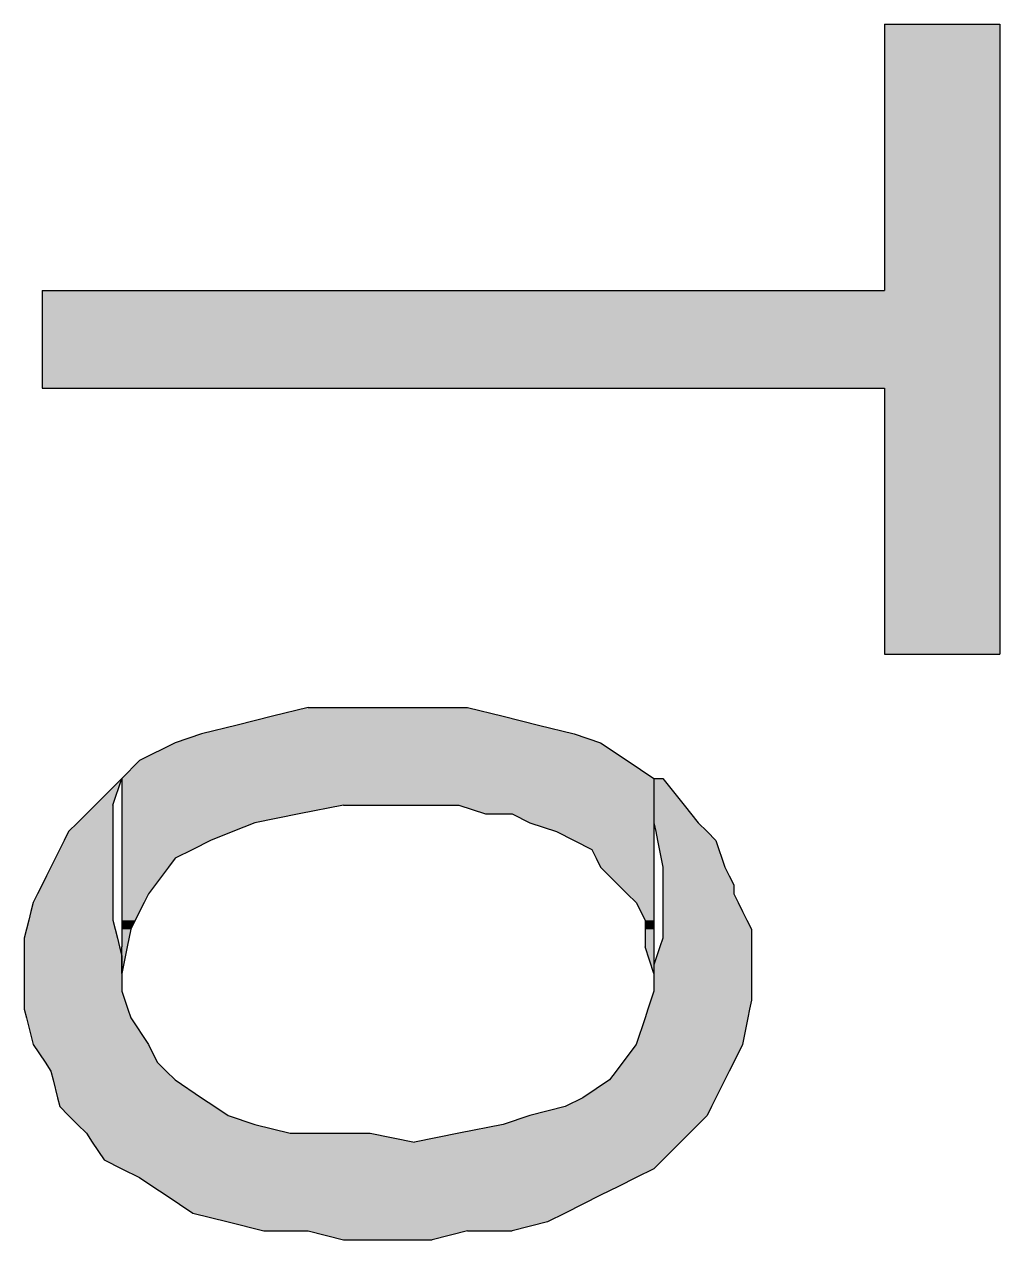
# Model space of a CAD drawing. Extents: x -1063 to 1100, y -467 to 441.
# Drawn here: x -1057.68 to -1039.35, y 357.59 to 380.43 of the extents above; entities that cross this region are included whole.
import ezdxf

# ---------------------------------------------------------------- set-up
doc = ezdxf.new("R2010")
doc.units = 0
doc.layers.add('H', color=7, linetype='CONTINUOUS')

# ---------------------------------------------------------------- blocks, each defined once
blk = doc.blocks.new('*U294')
at = {"layer": 'H', "color": 0, "linetype": 'CONTINUOUS'}
for p, q in [((-1041.517, 380.428), (-1039.351, 380.428)), ((-1041.517, 380.428), (-1041.517, 375.428)), ((-1039.351, 380.428), (-1039.351, 375.428)), ((-1057.351, 375.428), (-1041.517, 375.428)), ((-1057.351, 375.428), (-1057.351, 373.595)), ((-1039.351, 375.428), (-1039.351, 373.595)), ((-1057.351, 373.595), (-1041.517, 373.595)), ((-1041.517, 373.595), (-1041.517, 368.595)), ((-1039.351, 373.595), (-1039.351, 368.595)), ((-1041.517, 368.595), (-1039.351, 368.595))]:
    blk.add_line(p, q, dxfattribs=at)
for points in [[(-1041.517, 380.428), (-1041.517, 380.428), (-1039.351, 380.428)], [(-1041.517, 380.428), (-1041.517, 375.428), (-1039.351, 375.428)], [(-1057.351, 375.428), (-1057.351, 375.428), (-1041.517, 375.428)], [(-1057.351, 375.428), (-1057.351, 373.595), (-1039.351, 373.595)], [(-1057.351, 373.595), (-1057.351, 373.595), (-1041.517, 373.595)], [(-1041.517, 373.595), (-1041.517, 368.595), (-1039.351, 368.595)], [(-1041.517, 368.595), (-1041.517, 368.595), (-1039.351, 368.595)]]:
    blk.add_solid(points, dxfattribs=at)
at = {"layer": 'H', "color": 0, "linetype": 'CONTINUOUS', "extrusion": (0, 0, -1)}
for points in [[(1041.517, 380.428), (1039.351, 380.428), (1039.351, 375.428)], [(1057.351, 375.428), (1039.351, 375.428), (1039.351, 373.595)], [(1041.517, 373.595), (1039.351, 373.595), (1039.351, 368.595)]]:
    blk.add_solid(points, dxfattribs=at)
blk = doc.blocks.new('*U295')
at = {"layer": 'H', "color": 0, "linetype": 'CONTINUOUS'}
for p, q in [((-1053.017, 367.428), (-1053.684, 367.261)), ((-1052.351, 367.595), (-1053.017, 367.428)), ((-1052.351, 367.595), (-1051.517, 367.595)), ((-1051.517, 367.595), (-1050.851, 367.595)), ((-1050.851, 367.595), (-1050.184, 367.595)), ((-1050.184, 367.595), (-1049.351, 367.595)), ((-1049.351, 367.595), (-1048.684, 367.428)), ((-1048.684, 367.428), (-1048.017, 367.261)), ((-1053.684, 367.261), (-1054.351, 367.095)), ((-1048.017, 367.261), (-1047.351, 367.095)), ((-1054.351, 367.095), (-1054.851, 366.928)), ((-1047.351, 367.095), (-1046.851, 366.928)), ((-1054.851, 366.928), (-1055.517, 366.595)), ((-1046.851, 366.928), (-1046.351, 366.595)), ((-1055.517, 366.595), (-1055.851, 366.261)), ((-1046.351, 366.595), (-1045.851, 366.261)), ((-1055.851, 366.261), (-1055.851, 365.761)), ((-1045.851, 366.261), (-1045.851, 365.761)), ((-1055.851, 365.761), (-1055.851, 365.595)), ((-1055.851, 365.595), (-1055.851, 365.428)), ((-1052.517, 365.595), (-1053.351, 365.428)), ((-1051.684, 365.761), (-1052.517, 365.595)), ((-1051.684, 365.761), (-1050.851, 365.761)), ((-1050.851, 365.761), (-1050.517, 365.761)), ((-1050.517, 365.761), (-1050.017, 365.761)), ((-1050.017, 365.761), (-1049.517, 365.761)), ((-1049.517, 365.761), (-1049.017, 365.595)), ((-1049.017, 365.595), (-1048.517, 365.595)), ((-1048.517, 365.595), (-1048.184, 365.428)), ((-1045.851, 365.761), (-1045.851, 365.595)), ((-1045.851, 365.595), (-1045.851, 365.428)), ((-1055.851, 365.428), (-1055.851, 365.261)), ((-1053.351, 365.428), (-1053.767, 365.261)), ((-1048.184, 365.428), (-1047.684, 365.261)), ((-1045.851, 365.428), (-1045.851, 365.261)), ((-1055.851, 365.261), (-1055.851, 365.095)), ((-1053.767, 365.261), (-1054.184, 365.095)), ((-1047.684, 365.261), (-1047.351, 365.095)), ((-1045.851, 365.261), (-1045.851, 365.095)), ((-1055.851, 365.095), (-1055.851, 364.928)), ((-1055.851, 364.928), (-1055.851, 364.761)), ((-1054.517, 364.928), (-1054.851, 364.761)), ((-1054.184, 365.095), (-1054.517, 364.928)), ((-1047.351, 365.095), (-1047.017, 364.928)), ((-1047.017, 364.928), (-1046.934, 364.761)), ((-1045.851, 365.095), (-1045.851, 364.928)), ((-1045.851, 364.928), (-1045.851, 364.761)), ((-1055.851, 364.761), (-1055.851, 364.595)), ((-1054.851, 364.761), (-1054.976, 364.595)), ((-1046.934, 364.761), (-1046.851, 364.595)), ((-1045.851, 364.761), (-1045.851, 364.595)), ((-1055.851, 364.595), (-1055.851, 364.095)), ((-1054.976, 364.595), (-1055.351, 364.095)), ((-1046.851, 364.595), (-1046.351, 364.095)), ((-1045.851, 364.595), (-1045.851, 364.095)), ((-1055.851, 364.095), (-1055.851, 363.928)), ((-1055.351, 364.095), (-1055.434, 363.928)), ((-1046.351, 364.095), (-1046.184, 363.928)), ((-1045.851, 364.095), (-1045.851, 363.928)), ((-1055.851, 363.928), (-1055.851, 363.595)), ((-1055.434, 363.928), (-1055.601, 363.595)), ((-1046.184, 363.928), (-1046.017, 363.595)), ((-1045.851, 363.928), (-1045.851, 363.595)), ((-1055.851, 363.595), (-1055.851, 363.428)), ((-1055.601, 363.595), (-1055.684, 363.428)), ((-1046.017, 363.595), (-1046.017, 363.428)), ((-1045.851, 363.595), (-1045.851, 363.428)), ((-1055.851, 363.428), (-1055.851, 363.095)), ((-1055.684, 363.428), (-1055.751, 363.095)), ((-1046.017, 363.428), (-1046.017, 363.095)), ((-1045.851, 363.428), (-1045.851, 363.095)), ((-1055.751, 363.095), (-1055.851, 362.595)), ((-1055.851, 362.595), (-1055.851, 363.095)), ((-1045.851, 362.595), (-1046.017, 363.095)), ((-1045.851, 363.095), (-1045.851, 362.595))]:
    blk.add_line(p, q, dxfattribs=at)
for points in [[(-1053.017, 367.428), (-1053.684, 367.261), (-1048.017, 367.261)], [(-1052.351, 367.595), (-1053.017, 367.428), (-1048.684, 367.428)], [(-1052.351, 367.595), (-1052.351, 367.595), (-1051.517, 367.595)], [(-1051.517, 367.595), (-1051.517, 367.595), (-1050.851, 367.595)], [(-1050.851, 367.595), (-1050.851, 367.595), (-1050.184, 367.595)], [(-1050.184, 367.595), (-1050.184, 367.595), (-1049.351, 367.595)], [(-1053.684, 367.261), (-1054.351, 367.095), (-1047.351, 367.095)], [(-1054.351, 367.095), (-1054.851, 366.928), (-1046.851, 366.928)], [(-1054.851, 366.928), (-1055.517, 366.595), (-1046.351, 366.595)], [(-1055.517, 366.595), (-1055.851, 366.261), (-1045.851, 366.261)], [(-1055.851, 366.261), (-1055.851, 365.761), (-1045.851, 365.761)], [(-1055.851, 365.761), (-1055.851, 365.595), (-1052.517, 365.595)], [(-1055.851, 365.595), (-1055.851, 365.428), (-1053.351, 365.428)], [(-1051.684, 365.761), (-1051.684, 365.761), (-1050.851, 365.761)], [(-1050.851, 365.761), (-1050.851, 365.761), (-1050.517, 365.761)], [(-1050.517, 365.761), (-1050.517, 365.761), (-1050.017, 365.761)], [(-1050.017, 365.761), (-1050.017, 365.761), (-1049.517, 365.761)], [(-1049.517, 365.761), (-1049.017, 365.595), (-1045.851, 365.595)], [(-1049.017, 365.595), (-1049.017, 365.595), (-1048.517, 365.595)], [(-1048.517, 365.595), (-1048.184, 365.428), (-1045.851, 365.428)], [(-1055.851, 365.428), (-1055.851, 365.261), (-1053.767, 365.261)], [(-1048.184, 365.428), (-1047.684, 365.261), (-1045.851, 365.261)], [(-1055.851, 365.261), (-1055.851, 365.095), (-1054.184, 365.095)], [(-1047.684, 365.261), (-1047.351, 365.095), (-1045.851, 365.095)], [(-1055.851, 365.095), (-1055.851, 364.928), (-1054.517, 364.928)], [(-1055.851, 364.928), (-1055.851, 364.761), (-1054.851, 364.761)], [(-1047.351, 365.095), (-1047.017, 364.928), (-1045.851, 364.928)], [(-1047.017, 364.928), (-1046.934, 364.761), (-1045.851, 364.761)], [(-1055.851, 364.761), (-1055.851, 364.595), (-1054.976, 364.595)], [(-1046.934, 364.761), (-1046.851, 364.595), (-1045.851, 364.595)], [(-1055.851, 364.595), (-1055.851, 364.095), (-1055.351, 364.095)], [(-1046.851, 364.595), (-1046.351, 364.095), (-1045.851, 364.095)], [(-1055.851, 364.095), (-1055.851, 363.928), (-1055.434, 363.928)], [(-1046.351, 364.095), (-1046.184, 363.928), (-1045.851, 363.928)], [(-1055.851, 363.928), (-1055.851, 363.595), (-1055.601, 363.595)], [(-1046.184, 363.928), (-1046.017, 363.595), (-1045.851, 363.595)], [(-1055.851, 363.595), (-1055.851, 363.428), (-1055.684, 363.428)], [(-1046.017, 363.595), (-1046.017, 363.428), (-1045.851, 363.428)], [(-1055.851, 363.428), (-1055.851, 363.095), (-1055.751, 363.095)], [(-1046.017, 363.428), (-1046.017, 363.095), (-1045.851, 363.095)]]:
    blk.add_solid(points, dxfattribs=at)
at = {"layer": 'H', "color": 0, "linetype": 'CONTINUOUS', "extrusion": (0, 0, -1)}
for points in [[(1053.017, 367.428), (1048.684, 367.428), (1048.017, 367.261)], [(1052.351, 367.595), (1049.351, 367.595), (1048.684, 367.428)], [(1053.684, 367.261), (1048.017, 367.261), (1047.351, 367.095)], [(1054.351, 367.095), (1047.351, 367.095), (1046.851, 366.928)], [(1054.851, 366.928), (1046.851, 366.928), (1046.351, 366.595)], [(1055.517, 366.595), (1046.351, 366.595), (1045.851, 366.261)], [(1055.851, 366.261), (1045.851, 366.261), (1045.851, 365.761)], [(1055.851, 365.761), (1051.684, 365.761), (1052.517, 365.595)], [(1055.851, 365.595), (1052.517, 365.595), (1053.351, 365.428)], [(1049.517, 365.761), (1045.851, 365.761), (1045.851, 365.595)], [(1048.517, 365.595), (1045.851, 365.595), (1045.851, 365.428)], [(1055.851, 365.428), (1053.351, 365.428), (1053.767, 365.261)], [(1048.184, 365.428), (1045.851, 365.428), (1045.851, 365.261)], [(1055.851, 365.261), (1053.767, 365.261), (1054.184, 365.095)], [(1047.684, 365.261), (1045.851, 365.261), (1045.851, 365.095)], [(1055.851, 365.095), (1054.184, 365.095), (1054.517, 364.928)], [(1055.851, 364.928), (1054.517, 364.928), (1054.851, 364.761)], [(1047.351, 365.095), (1045.851, 365.095), (1045.851, 364.928)], [(1047.017, 364.928), (1045.851, 364.928), (1045.851, 364.761)], [(1055.851, 364.761), (1054.851, 364.761), (1054.976, 364.595)], [(1046.934, 364.761), (1045.851, 364.761), (1045.851, 364.595)], [(1055.851, 364.595), (1054.976, 364.595), (1055.351, 364.095)], [(1046.851, 364.595), (1045.851, 364.595), (1045.851, 364.095)], [(1055.851, 364.095), (1055.351, 364.095), (1055.434, 363.928)], [(1046.351, 364.095), (1045.851, 364.095), (1045.851, 363.928)], [(1055.851, 363.928), (1055.434, 363.928), (1055.601, 363.595)], [(1046.184, 363.928), (1045.851, 363.928), (1045.851, 363.595)], [(1055.851, 363.595), (1055.601, 363.595), (1055.684, 363.428)], [(1046.017, 363.595), (1045.851, 363.595), (1045.851, 363.428)], [(1055.851, 363.428), (1055.684, 363.428), (1055.751, 363.095)], [(1046.017, 363.428), (1045.851, 363.428), (1045.851, 363.095)], [(1055.851, 363.095), (1055.751, 363.095), (1055.851, 362.595)], [(1046.017, 363.095), (1045.851, 363.095), (1045.851, 362.595)]]:
    blk.add_solid(points, dxfattribs=at)
blk = doc.blocks.new('*U296')
at = {"layer": 'H', "color": 0, "linetype": 'CONTINUOUS'}
for p, q in [((-1055.851, 366.261), (-1056.351, 365.761)), ((-1056.017, 365.761), (-1055.851, 366.261)), ((-1045.851, 366.261), (-1045.684, 366.261)), ((-1045.851, 366.261), (-1045.851, 365.761)), ((-1045.684, 366.261), (-1045.284, 365.761)), ((-1056.351, 365.761), (-1056.684, 365.428)), ((-1056.017, 365.761), (-1056.017, 365.428)), ((-1045.851, 365.761), (-1045.851, 365.428)), ((-1045.284, 365.761), (-1045.017, 365.428)), ((-1056.684, 365.428), (-1056.851, 365.261)), ((-1056.017, 365.428), (-1056.017, 365.261)), ((-1045.851, 365.428), (-1045.817, 365.261)), ((-1045.017, 365.428), (-1044.851, 365.261)), ((-1056.851, 365.261), (-1056.934, 365.095)), ((-1056.017, 365.261), (-1056.017, 365.095)), ((-1045.817, 365.261), (-1045.784, 365.095)), ((-1044.851, 365.261), (-1044.684, 365.095)), ((-1056.934, 365.095), (-1057.184, 364.595)), ((-1056.017, 365.095), (-1056.017, 364.595)), ((-1045.784, 365.095), (-1045.684, 364.595)), ((-1044.684, 365.095), (-1044.517, 364.595)), ((-1057.267, 364.428), (-1057.351, 364.261)), ((-1057.184, 364.595), (-1057.267, 364.428)), ((-1056.017, 364.595), (-1056.017, 364.428)), ((-1056.017, 364.428), (-1056.017, 364.261)), ((-1045.684, 364.595), (-1045.684, 364.428)), ((-1045.684, 364.428), (-1045.684, 364.261)), ((-1044.517, 364.595), (-1044.434, 364.428)), ((-1044.434, 364.428), (-1044.351, 364.261)), ((-1057.351, 364.261), (-1057.434, 364.095)), ((-1056.017, 364.261), (-1056.017, 364.095)), ((-1045.684, 364.261), (-1045.684, 364.095)), ((-1044.351, 364.261), (-1044.351, 364.095)), ((-1057.434, 364.095), (-1057.517, 363.928)), ((-1056.017, 364.095), (-1056.017, 363.928)), ((-1045.684, 364.095), (-1045.684, 363.928)), ((-1044.351, 364.095), (-1044.267, 363.928)), ((-1057.559, 363.761), (-1057.601, 363.595)), ((-1057.517, 363.928), (-1057.559, 363.761)), ((-1056.017, 363.928), (-1056.017, 363.761)), ((-1056.017, 363.761), (-1056.017, 363.595)), ((-1045.684, 363.928), (-1045.684, 363.761)), ((-1045.684, 363.761), (-1045.684, 363.595)), ((-1044.267, 363.928), (-1044.184, 363.761)), ((-1044.184, 363.761), (-1044.101, 363.595)), ((-1057.601, 363.595), (-1057.642, 363.428)), ((-1056.017, 363.595), (-1055.976, 363.428)), ((-1045.684, 363.595), (-1045.684, 363.428)), ((-1044.101, 363.595), (-1044.017, 363.428)), ((-1057.642, 363.428), (-1057.684, 363.261)), ((-1055.976, 363.428), (-1055.934, 363.261)), ((-1045.684, 363.428), (-1045.684, 363.261)), ((-1044.017, 363.428), (-1044.017, 363.261)), ((-1057.684, 363.261), (-1057.684, 363.095)), ((-1057.684, 363.095), (-1057.684, 362.928)), ((-1055.934, 363.261), (-1055.892, 363.095)), ((-1055.892, 363.095), (-1055.851, 362.928)), ((-1045.74, 363.095), (-1045.795, 362.928)), ((-1045.684, 363.261), (-1045.74, 363.095)), ((-1044.017, 363.261), (-1044.017, 363.095)), ((-1044.017, 363.095), (-1044.017, 362.928)), ((-1057.684, 362.928), (-1057.684, 362.761)), ((-1055.851, 362.928), (-1055.851, 362.761)), ((-1045.795, 362.928), (-1045.851, 362.761)), ((-1044.017, 362.928), (-1044.017, 362.761)), ((-1057.684, 362.761), (-1057.684, 362.595)), ((-1057.684, 362.595), (-1057.684, 362.261)), ((-1055.851, 362.761), (-1055.851, 362.595)), ((-1055.851, 362.595), (-1055.851, 362.261)), ((-1045.851, 362.761), (-1045.851, 362.595)), ((-1045.851, 362.595), (-1045.851, 362.261)), ((-1044.017, 362.761), (-1044.017, 362.595)), ((-1044.017, 362.595), (-1044.017, 362.261)), ((-1057.684, 362.261), (-1057.684, 362.095)), ((-1055.851, 362.261), (-1055.795, 362.095)), ((-1045.851, 362.261), (-1045.906, 362.095)), ((-1044.017, 362.261), (-1044.017, 362.095)), ((-1057.684, 362.095), (-1057.684, 361.928)), ((-1057.684, 361.928), (-1057.642, 361.761)), ((-1055.795, 362.095), (-1055.74, 361.928)), ((-1055.74, 361.928), (-1055.684, 361.761)), ((-1045.962, 361.928), (-1046.017, 361.761)), ((-1045.906, 362.095), (-1045.962, 361.928)), ((-1044.051, 361.928), (-1044.084, 361.761)), ((-1044.017, 362.095), (-1044.051, 361.928)), ((-1057.642, 361.761), (-1057.517, 361.261)), ((-1055.684, 361.761), (-1055.351, 361.261)), ((-1046.017, 361.761), (-1046.184, 361.261)), ((-1044.084, 361.761), (-1044.184, 361.261)), ((-1057.517, 361.261), (-1057.295, 360.928)), ((-1055.351, 361.261), (-1055.184, 360.928)), ((-1046.184, 361.261), (-1046.434, 360.928)), ((-1044.184, 361.261), (-1044.351, 360.928)), ((-1057.295, 360.928), (-1057.184, 360.761)), ((-1055.184, 360.928), (-1055.017, 360.761)), ((-1046.434, 360.928), (-1046.559, 360.761)), ((-1044.351, 360.928), (-1044.434, 360.761)), ((-1057.184, 360.761), (-1057.142, 360.595)), ((-1057.142, 360.595), (-1057.059, 360.261)), ((-1055.017, 360.761), (-1054.851, 360.595)), ((-1054.851, 360.595), (-1054.351, 360.261)), ((-1046.684, 360.595), (-1047.184, 360.261)), ((-1046.559, 360.761), (-1046.684, 360.595)), ((-1044.517, 360.595), (-1044.684, 360.261)), ((-1044.434, 360.761), (-1044.517, 360.595)), ((-1057.059, 360.261), (-1057.017, 360.095)), ((-1057.017, 360.095), (-1056.851, 359.928)), ((-1054.351, 360.261), (-1054.101, 360.095)), ((-1054.101, 360.095), (-1053.851, 359.928)), ((-1047.517, 360.095), (-1048.184, 359.928)), ((-1047.184, 360.261), (-1047.517, 360.095)), ((-1044.767, 360.095), (-1044.851, 359.928)), ((-1044.684, 360.261), (-1044.767, 360.095)), ((-1056.851, 359.928), (-1056.684, 359.761)), ((-1053.851, 359.928), (-1053.351, 359.761)), ((-1048.184, 359.928), (-1048.684, 359.761)), ((-1044.851, 359.928), (-1045.017, 359.761)), ((-1056.684, 359.761), (-1056.517, 359.595)), ((-1053.351, 359.761), (-1052.684, 359.595)), ((-1048.684, 359.761), (-1049.517, 359.595)), ((-1045.017, 359.761), (-1045.184, 359.595)), ((-1056.517, 359.595), (-1056.406, 359.428)), ((-1056.406, 359.428), (-1056.184, 359.095)), ((-1052.684, 359.595), (-1052.017, 359.595)), ((-1052.017, 359.595), (-1051.184, 359.595)), ((-1051.184, 359.595), (-1050.351, 359.428)), ((-1049.517, 359.595), (-1050.351, 359.428)), ((-1045.351, 359.428), (-1045.684, 359.095)), ((-1045.184, 359.595), (-1045.351, 359.428)), ((-1056.184, 359.095), (-1055.851, 358.928)), ((-1045.684, 359.095), (-1045.851, 358.928)), ((-1055.851, 358.928), (-1055.517, 358.761)), ((-1055.517, 358.761), (-1055.267, 358.595)), ((-1046.184, 358.761), (-1046.517, 358.595)), ((-1045.851, 358.928), (-1046.184, 358.761)), ((-1055.267, 358.595), (-1055.017, 358.428)), ((-1046.517, 358.595), (-1046.851, 358.428)), ((-1055.017, 358.428), (-1054.767, 358.261)), ((-1054.767, 358.261), (-1054.517, 358.095)), ((-1047.184, 358.261), (-1047.517, 358.095)), ((-1046.851, 358.428), (-1047.184, 358.261)), ((-1054.517, 358.095), (-1053.851, 357.928)), ((-1047.517, 358.095), (-1047.851, 357.928)), ((-1053.851, 357.928), (-1053.184, 357.761)), ((-1047.851, 357.928), (-1048.517, 357.761)), ((-1053.184, 357.761), (-1052.351, 357.761)), ((-1052.351, 357.761), (-1051.684, 357.595)), ((-1051.684, 357.595), (-1050.851, 357.595)), ((-1050.851, 357.595), (-1050.017, 357.595)), ((-1049.351, 357.761), (-1050.017, 357.595)), ((-1049.351, 357.761), (-1048.517, 357.761))]:
    blk.add_line(p, q, dxfattribs=at)
for points in [[(-1055.851, 366.261), (-1056.351, 365.761), (-1056.017, 365.761)], [(-1045.851, 366.261), (-1045.851, 366.261), (-1045.684, 366.261)], [(-1045.851, 366.261), (-1045.851, 365.761), (-1045.284, 365.761)], [(-1056.351, 365.761), (-1056.684, 365.428), (-1056.017, 365.428)], [(-1045.851, 365.761), (-1045.851, 365.428), (-1045.017, 365.428)], [(-1056.684, 365.428), (-1056.851, 365.261), (-1056.017, 365.261)], [(-1045.851, 365.428), (-1045.817, 365.261), (-1044.851, 365.261)], [(-1056.851, 365.261), (-1056.934, 365.095), (-1056.017, 365.095)], [(-1045.817, 365.261), (-1045.784, 365.095), (-1044.684, 365.095)], [(-1056.934, 365.095), (-1057.184, 364.595), (-1056.017, 364.595)], [(-1045.784, 365.095), (-1045.684, 364.595), (-1044.517, 364.595)], [(-1057.267, 364.428), (-1057.351, 364.261), (-1056.017, 364.261)], [(-1057.184, 364.595), (-1057.267, 364.428), (-1056.017, 364.428)], [(-1045.684, 364.595), (-1045.684, 364.428), (-1044.434, 364.428)], [(-1045.684, 364.428), (-1045.684, 364.261), (-1044.351, 364.261)], [(-1057.351, 364.261), (-1057.434, 364.095), (-1056.017, 364.095)], [(-1045.684, 364.261), (-1045.684, 364.095), (-1044.351, 364.095)], [(-1057.434, 364.095), (-1057.517, 363.928), (-1056.017, 363.928)], [(-1045.684, 364.095), (-1045.684, 363.928), (-1044.267, 363.928)], [(-1057.559, 363.761), (-1057.601, 363.595), (-1056.017, 363.595)], [(-1057.517, 363.928), (-1057.559, 363.761), (-1056.017, 363.761)], [(-1045.684, 363.928), (-1045.684, 363.761), (-1044.184, 363.761)], [(-1045.684, 363.761), (-1045.684, 363.595), (-1044.101, 363.595)], [(-1057.601, 363.595), (-1057.642, 363.428), (-1055.976, 363.428)], [(-1045.684, 363.595), (-1045.684, 363.428), (-1044.017, 363.428)], [(-1057.642, 363.428), (-1057.684, 363.261), (-1055.934, 363.261)], [(-1045.684, 363.428), (-1045.684, 363.261), (-1044.017, 363.261)], [(-1057.684, 363.261), (-1057.684, 363.095), (-1055.892, 363.095)], [(-1057.684, 363.095), (-1057.684, 362.928), (-1055.851, 362.928)], [(-1045.74, 363.095), (-1045.795, 362.928), (-1044.017, 362.928)], [(-1045.684, 363.261), (-1045.74, 363.095), (-1044.017, 363.095)], [(-1057.684, 362.928), (-1057.684, 362.761), (-1055.851, 362.761)], [(-1045.795, 362.928), (-1045.851, 362.761), (-1044.017, 362.761)], [(-1057.684, 362.761), (-1057.684, 362.595), (-1055.851, 362.595)], [(-1057.684, 362.595), (-1057.684, 362.261), (-1055.851, 362.261)], [(-1045.851, 362.761), (-1045.851, 362.595), (-1044.017, 362.595)], [(-1045.851, 362.595), (-1045.851, 362.261), (-1044.017, 362.261)], [(-1057.684, 362.261), (-1057.684, 362.095), (-1055.795, 362.095)], [(-1045.851, 362.261), (-1045.906, 362.095), (-1044.017, 362.095)], [(-1057.684, 362.095), (-1057.684, 361.928), (-1055.74, 361.928)], [(-1057.684, 361.928), (-1057.642, 361.761), (-1055.684, 361.761)], [(-1045.962, 361.928), (-1046.017, 361.761), (-1044.084, 361.761)], [(-1045.906, 362.095), (-1045.962, 361.928), (-1044.051, 361.928)], [(-1057.642, 361.761), (-1057.517, 361.261), (-1055.351, 361.261)], [(-1046.017, 361.761), (-1046.184, 361.261), (-1044.184, 361.261)], [(-1057.517, 361.261), (-1057.295, 360.928), (-1055.184, 360.928)], [(-1046.184, 361.261), (-1046.434, 360.928), (-1044.351, 360.928)], [(-1057.295, 360.928), (-1057.184, 360.761), (-1055.017, 360.761)], [(-1046.434, 360.928), (-1046.559, 360.761), (-1044.434, 360.761)], [(-1057.184, 360.761), (-1057.142, 360.595), (-1054.851, 360.595)], [(-1057.142, 360.595), (-1057.059, 360.261), (-1054.351, 360.261)], [(-1046.684, 360.595), (-1047.184, 360.261), (-1044.684, 360.261)], [(-1046.559, 360.761), (-1046.684, 360.595), (-1044.517, 360.595)], [(-1057.059, 360.261), (-1057.017, 360.095), (-1054.101, 360.095)], [(-1057.017, 360.095), (-1056.851, 359.928), (-1053.851, 359.928)], [(-1047.517, 360.095), (-1048.184, 359.928), (-1044.851, 359.928)], [(-1047.184, 360.261), (-1047.517, 360.095), (-1044.767, 360.095)], [(-1056.851, 359.928), (-1056.684, 359.761), (-1053.351, 359.761)], [(-1048.184, 359.928), (-1048.684, 359.761), (-1045.017, 359.761)], [(-1056.684, 359.761), (-1056.517, 359.595), (-1052.684, 359.595)], [(-1048.684, 359.761), (-1049.517, 359.595), (-1045.184, 359.595)], [(-1056.517, 359.595), (-1056.406, 359.428), (-1050.351, 359.428)], [(-1056.406, 359.428), (-1056.184, 359.095), (-1045.684, 359.095)], [(-1052.684, 359.595), (-1052.684, 359.595), (-1052.017, 359.595)], [(-1052.017, 359.595), (-1052.017, 359.595), (-1051.184, 359.595)], [(-1049.517, 359.595), (-1050.351, 359.428), (-1045.351, 359.428)], [(-1056.184, 359.095), (-1055.851, 358.928), (-1045.851, 358.928)], [(-1055.851, 358.928), (-1055.517, 358.761), (-1046.184, 358.761)], [(-1055.517, 358.761), (-1055.267, 358.595), (-1046.517, 358.595)], [(-1055.267, 358.595), (-1055.017, 358.428), (-1046.851, 358.428)], [(-1055.017, 358.428), (-1054.767, 358.261), (-1047.184, 358.261)], [(-1054.767, 358.261), (-1054.517, 358.095), (-1047.517, 358.095)], [(-1054.517, 358.095), (-1053.851, 357.928), (-1047.851, 357.928)], [(-1053.851, 357.928), (-1053.184, 357.761), (-1048.517, 357.761)], [(-1053.184, 357.761), (-1053.184, 357.761), (-1052.351, 357.761)], [(-1052.351, 357.761), (-1051.684, 357.595), (-1050.017, 357.595)], [(-1051.684, 357.595), (-1051.684, 357.595), (-1050.851, 357.595)], [(-1050.851, 357.595), (-1050.851, 357.595), (-1050.017, 357.595)], [(-1049.351, 357.761), (-1049.351, 357.761), (-1048.517, 357.761)]]:
    blk.add_solid(points, dxfattribs=at)
at = {"layer": 'H', "color": 0, "linetype": 'CONTINUOUS', "extrusion": (0, 0, -1)}
for points in [[(1045.851, 366.261), (1045.684, 366.261), (1045.284, 365.761)], [(1056.351, 365.761), (1056.017, 365.761), (1056.017, 365.428)], [(1045.851, 365.761), (1045.284, 365.761), (1045.017, 365.428)], [(1056.684, 365.428), (1056.017, 365.428), (1056.017, 365.261)], [(1045.851, 365.428), (1045.017, 365.428), (1044.851, 365.261)], [(1056.851, 365.261), (1056.017, 365.261), (1056.017, 365.095)], [(1045.817, 365.261), (1044.851, 365.261), (1044.684, 365.095)], [(1056.934, 365.095), (1056.017, 365.095), (1056.017, 364.595)], [(1045.784, 365.095), (1044.684, 365.095), (1044.517, 364.595)], [(1057.267, 364.428), (1056.017, 364.428), (1056.017, 364.261)], [(1057.184, 364.595), (1056.017, 364.595), (1056.017, 364.428)], [(1045.684, 364.595), (1044.517, 364.595), (1044.434, 364.428)], [(1045.684, 364.428), (1044.434, 364.428), (1044.351, 364.261)], [(1057.351, 364.261), (1056.017, 364.261), (1056.017, 364.095)], [(1045.684, 364.261), (1044.351, 364.261), (1044.351, 364.095)], [(1057.434, 364.095), (1056.017, 364.095), (1056.017, 363.928)], [(1045.684, 364.095), (1044.351, 364.095), (1044.267, 363.928)], [(1057.559, 363.761), (1056.017, 363.761), (1056.017, 363.595)], [(1057.517, 363.928), (1056.017, 363.928), (1056.017, 363.761)], [(1045.684, 363.928), (1044.267, 363.928), (1044.184, 363.761)], [(1045.684, 363.761), (1044.184, 363.761), (1044.101, 363.595)], [(1057.601, 363.595), (1056.017, 363.595), (1055.976, 363.428)], [(1045.684, 363.595), (1044.101, 363.595), (1044.017, 363.428)], [(1057.642, 363.428), (1055.976, 363.428), (1055.934, 363.261)], [(1045.684, 363.428), (1044.017, 363.428), (1044.017, 363.261)], [(1057.684, 363.261), (1055.934, 363.261), (1055.892, 363.095)], [(1057.684, 363.095), (1055.892, 363.095), (1055.851, 362.928)], [(1045.74, 363.095), (1044.017, 363.095), (1044.017, 362.928)], [(1045.684, 363.261), (1044.017, 363.261), (1044.017, 363.095)], [(1057.684, 362.928), (1055.851, 362.928), (1055.851, 362.761)], [(1045.795, 362.928), (1044.017, 362.928), (1044.017, 362.761)], [(1057.684, 362.761), (1055.851, 362.761), (1055.851, 362.595)], [(1057.684, 362.595), (1055.851, 362.595), (1055.851, 362.261)], [(1045.851, 362.761), (1044.017, 362.761), (1044.017, 362.595)], [(1045.851, 362.595), (1044.017, 362.595), (1044.017, 362.261)], [(1057.684, 362.261), (1055.851, 362.261), (1055.795, 362.095)], [(1045.851, 362.261), (1044.017, 362.261), (1044.017, 362.095)], [(1057.684, 362.095), (1055.795, 362.095), (1055.74, 361.928)], [(1057.684, 361.928), (1055.74, 361.928), (1055.684, 361.761)], [(1045.962, 361.928), (1044.051, 361.928), (1044.084, 361.761)], [(1045.906, 362.095), (1044.017, 362.095), (1044.051, 361.928)], [(1057.642, 361.761), (1055.684, 361.761), (1055.351, 361.261)], [(1046.017, 361.761), (1044.084, 361.761), (1044.184, 361.261)], [(1057.517, 361.261), (1055.351, 361.261), (1055.184, 360.928)], [(1046.184, 361.261), (1044.184, 361.261), (1044.351, 360.928)], [(1057.295, 360.928), (1055.184, 360.928), (1055.017, 360.761)], [(1046.434, 360.928), (1044.351, 360.928), (1044.434, 360.761)], [(1057.184, 360.761), (1055.017, 360.761), (1054.851, 360.595)], [(1057.142, 360.595), (1054.851, 360.595), (1054.351, 360.261)], [(1046.684, 360.595), (1044.517, 360.595), (1044.684, 360.261)], [(1046.559, 360.761), (1044.434, 360.761), (1044.517, 360.595)], [(1057.059, 360.261), (1054.351, 360.261), (1054.101, 360.095)], [(1057.017, 360.095), (1054.101, 360.095), (1053.851, 359.928)], [(1047.517, 360.095), (1044.767, 360.095), (1044.851, 359.928)], [(1047.184, 360.261), (1044.684, 360.261), (1044.767, 360.095)], [(1056.851, 359.928), (1053.851, 359.928), (1053.351, 359.761)], [(1048.184, 359.928), (1044.851, 359.928), (1045.017, 359.761)], [(1056.684, 359.761), (1053.351, 359.761), (1052.684, 359.595)], [(1048.684, 359.761), (1045.017, 359.761), (1045.184, 359.595)], [(1056.517, 359.595), (1051.184, 359.595), (1050.351, 359.428)], [(1056.406, 359.428), (1045.351, 359.428), (1045.684, 359.095)], [(1049.517, 359.595), (1045.184, 359.595), (1045.351, 359.428)], [(1056.184, 359.095), (1045.684, 359.095), (1045.851, 358.928)], [(1055.851, 358.928), (1045.851, 358.928), (1046.184, 358.761)], [(1055.517, 358.761), (1046.184, 358.761), (1046.517, 358.595)], [(1055.267, 358.595), (1046.517, 358.595), (1046.851, 358.428)], [(1055.017, 358.428), (1046.851, 358.428), (1047.184, 358.261)], [(1054.767, 358.261), (1047.184, 358.261), (1047.517, 358.095)], [(1054.517, 358.095), (1047.517, 358.095), (1047.851, 357.928)], [(1053.851, 357.928), (1047.851, 357.928), (1048.517, 357.761)], [(1052.351, 357.761), (1049.351, 357.761), (1050.017, 357.595)]]:
    blk.add_solid(points, dxfattribs=at)

msp = doc.modelspace()

# ---------------------------------------------------------------- block references
at = {"layer": 'H', "color": 0, "linetype": 'CONTINUOUS'}
for name in ['*U294', '*U295', '*U296']:
    msp.add_blockref(name, (0, 0), dxfattribs=at)

doc.saveas('drawing.dxf')
